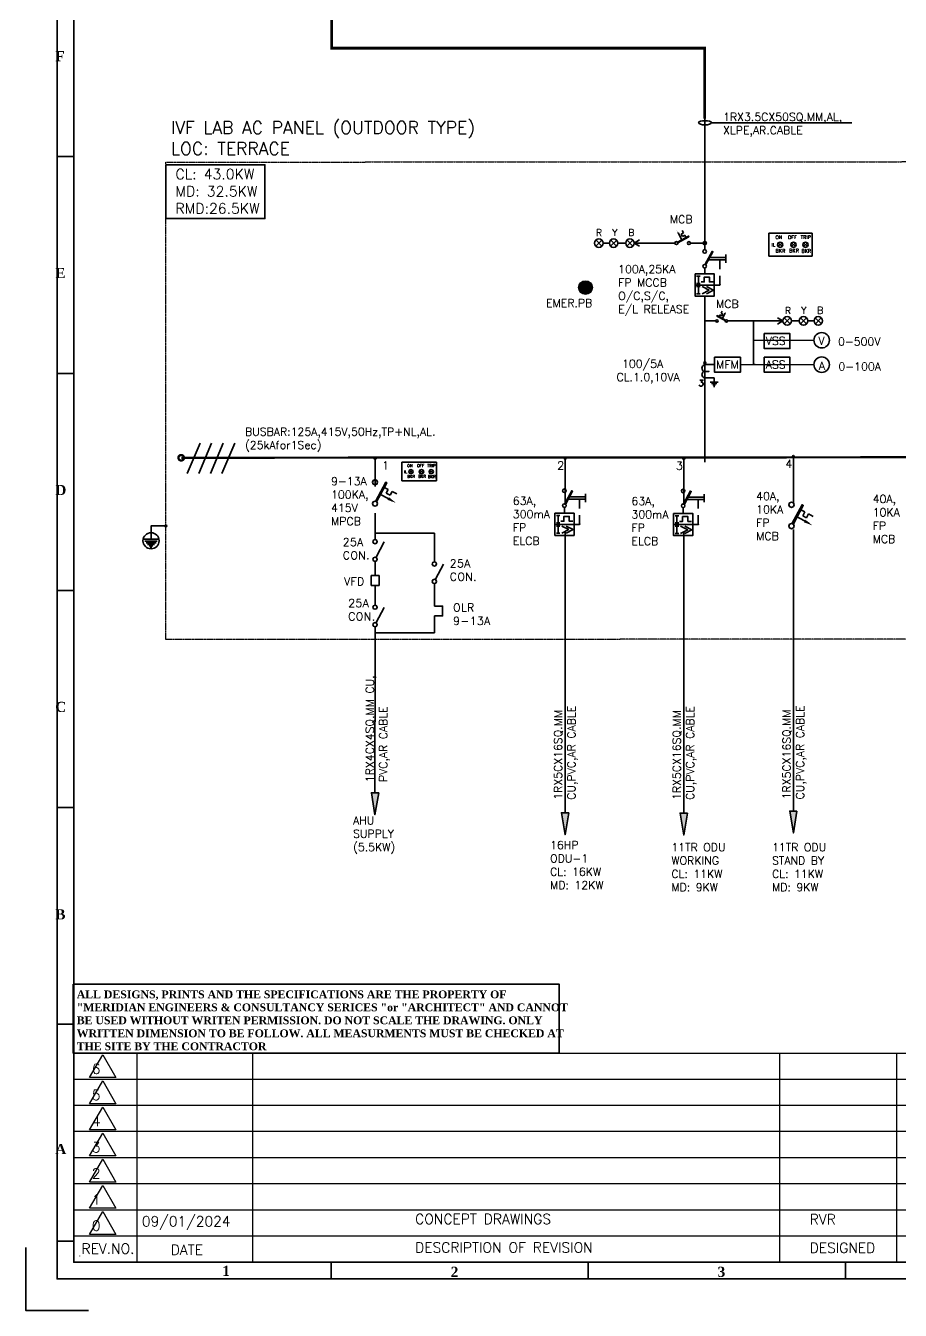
# Model space of a CAD drawing. Header units: millimetres. Extents: x -75054 to -34654, y 1338 to 43854.
# Drawn here: x -75054 to -60399, y 1338 to 22865 of the extents above; entities that cross this region are included whole.
import ezdxf

# ---------------------------------------------------------------- set-up
doc = ezdxf.new("R2010")
doc.units = ezdxf.units.MM
doc.linetypes.add('ACAD_ISO02W100', pattern=[15, 12, -3])
doc.layers.add('TEXT', color=7, linetype='Continuous')
doc.layers.add('TITLE', color=7, linetype='Continuous')
doc.styles.get("Standard").update_dxf_attribs({"font": 'arial.ttf'})
doc.styles.add('Times-Roman', font='times.ttf')

# ---------------------------------------------------------------- blocks, each defined once
blk = doc.blocks.new('LOGO2')
at = {"color": 153, "lineweight": 35}
for points in [[(-657.85, 501.65), (-657.85, -182.45), (-8.66, -182.45), (-8.66, 501.65)], [(-653.23, 497.02), (-653.23, -177.82), (-13.29, -177.82), (-13.29, 497.02)]]:
    blk.add_lwpolyline(points, close=True, dxfattribs=at)
for points in [[(-657.85, 127.85), (-653.23, 127.85)], [(-657.85, 67.88), (-653.23, 67.88)], [(-657.85, 7.91), (-653.23, 7.91)], [(-657.85, -52.06), (-653.23, -52.06)], [(-657.85, -112.02), (-653.23, -112.02)], [(-649.19, -191.12), (-666.52, -191.12), (-666.52, -173.79)], [(-657.85, -171.99), (-653.23, -171.99)], [(-582.12, -182.45), (-582.12, -177.82)], [(-511.02, -182.45), (-511.02, -177.82)], [(-439.92, -182.45), (-439.92, -177.82)]]:
    blk.add_lwpolyline(points, dxfattribs=at)
at = {"layer": 'TITLE', "color": 153}
for p, q in [((-651.52, -176.11), (-651.52, -176.03)), ((-13.29, -177.82), (-653.23, -177.82)), ((-651.52, -182.56), (-651.52, -182.47))]:
    blk.add_line(p, q, dxfattribs=at)
at = {"layer": 'TITLE', "color": 153, "char_height": 2.8008, "width": 8.5079, "attachment_point": 1}
for s, insert in [('{\\Fromans|c0; \\fTimes New Roman|b1|i0|c0|p18;F}', (-660.27, 157.03)), ('{\\Fromans|c0; \\fTimes New Roman|b1|i0|c0|p18;E}', (-660.27, 97.06)), ('{\\Fromans|c0; \\fTimes New Roman|b1|i0|c0|p18;D}', (-660.27, 37.09)), ('{\\Fromans|c0; \\fTimes New Roman|b1|i0|c0|p18;C}', (-660.27, -22.88)), ('{\\Fromans|c0; \\fTimes New Roman|b1|i0|c0|p18;B}', (-660.27, -80.24)), ('{\\Fromans|c0; \\fTimes New Roman|b1|i0|c0|p18;A}', (-660.27, -145.12)), ('{\\Fromans.shx|c228; \\fTimes New Roman|b1|i0|c0|p18;1}', (-614.11, -178.81)), ('{\\fTimes New Roman|b1|i0|c0|p18; 2}', (-550.08, -179.07)), ('{\\fTimes New Roman|b1|i0|c0|p18;3}', (-475.25, -179.07))]:
    blk.add_mtext(s, dxfattribs=dict(at, insert=insert))
blk = doc.blocks.new('CT')
at = {"color": 5, "lineweight": 35}
for points in [[(0.597429, -2.326499), (-0.079375, -2.326499), (-0.244263, -2.282966), (-0.390948, -2.195936), (-0.508176, -2.072041), (-0.586952, -1.920769), (-0.621312, -1.753729), (-0.608577, -1.583655), (-0.549769, -1.423564), (-0.449333, -1.285699), (-0.314995, -1.180642), (0.597429, -1.180642), (-0.314995, -1.180642), (-0.449368, -1.071245), (-0.549522, -0.929887), (-0.608153, -0.766869), (-0.620995, -0.594078), (-0.587093, -0.42418), (-0.508917, -0.269558), (-0.392183, -0.141535), (-0.245427, -0.049424), (-0.079375, 0), (1.573671, 0)], [(0.597429, -2.326499), (1.502763, -2.326499), (1.502763, -3.046695)], [(0.794068, -3.046695), (2.211458, -3.046695)], [(1.030323, -3.297661), (1.975203, -3.297661)], [(1.266543, -3.548592), (1.738983, -3.548592)], [(1.384653, -3.799558), (1.620873, -3.799558)]]:
    blk.add_lwpolyline(points, dxfattribs=at)
at = {"color": 0, "lineweight": 35}
blk.add_lwpolyline([(-1.006157, -2.685451), (-0.453602, -2.685451), (-0.75498, -3.0873), (-0.604308, -3.0873), (-0.503837, -3.137535), (-0.453602, -3.187771), (-0.403366, -3.338478), (-0.403366, -3.438949), (-0.453602, -3.589655), (-0.554073, -3.690126), (-0.704779, -3.740362), (-0.855451, -3.740362), (-1.006157, -3.690126), (-1.056393, -3.639891), (-1.106628, -3.53942)], dxfattribs=at)
blk = doc.blocks.new('MPCB')
h = blk.add_hatch(color=5)
h.dxf.hatch_style = 2
h.paths.add_polyline_path([(2.234107, 2.183518), (2.497702, 2.032881), (2.817778, 2.898986)])
h = blk.add_hatch(color=5)
h.dxf.hatch_style = 2
h.paths.add_polyline_path([(-2.271642, 0.947208), (-2.356238, 0.742914), (-2.07204, 0.742914)])
h = blk.add_hatch(color=5)
h.dxf.hatch_style = 2
h.paths.add_polyline_path([(-2.356238, 0.742914), (-2.271642, 0.538621), (-2.070664, 0.739598)])
h = blk.add_hatch(color=5)
h.dxf.hatch_style = 2
h.paths.add_polyline_path([(-2.067348, 1.031804), (-2.271642, 0.947208), (-2.070664, 0.74623)])
h = blk.add_hatch(color=5)
h.dxf.hatch_style = 2
h.paths.add_polyline_path([(-2.271642, 0.538621), (-2.067348, 0.453989), (-2.067348, 0.738222)])
h = blk.add_hatch(color=0)
h.dxf.hatch_style = 2
h.paths.add_polyline_path([(-2.13681, 0.812376), (-2.165561, 0.742914), (-2.068936, 0.742914)])
h = blk.add_hatch(color=0)
h.dxf.hatch_style = 2
h.paths.add_polyline_path([(-2.165561, 0.742914), (-2.13681, 0.673452), (-2.068477, 0.741785)])
h = blk.add_hatch(color=0)
h.dxf.hatch_style = 2
h.paths.add_polyline_path([(-2.067348, 0.841128), (-2.13681, 0.812376), (-2.068477, 0.744043)])
h = blk.add_hatch(color=0)
h.dxf.hatch_style = 2
h.paths.add_polyline_path([(-2.13681, 0.673452), (-2.067348, 0.644666), (-2.067348, 0.741327)])
h = blk.add_hatch(color=5)
h.dxf.hatch_style = 2
h.paths.add_polyline_path([(-1.863054, 0.947208), (-2.067348, 1.031804), (-2.067348, 0.747606)])
h = blk.add_hatch(color=0)
h.dxf.hatch_style = 2
h.paths.add_polyline_path([(-1.997886, 0.812376), (-2.067348, 0.841128), (-2.067348, 0.744502)])
h = blk.add_hatch(color=0)
h.dxf.hatch_style = 2
h.paths.add_polyline_path([(-2.067348, 0.644666), (-1.997886, 0.673452), (-2.066219, 0.741785)])
h = blk.add_hatch(color=5)
h.dxf.hatch_style = 2
h.paths.add_polyline_path([(-2.067348, 0.453989), (-1.863054, 0.538621), (-2.064032, 0.739598)])
h = blk.add_hatch(color=0)
h.dxf.hatch_style = 2
h.paths.add_polyline_path([(-1.969099, 0.742914), (-1.997886, 0.812376), (-2.066219, 0.744043)])
h = blk.add_hatch(color=0)
h.dxf.hatch_style = 2
h.paths.add_polyline_path([(-1.997886, 0.673452), (-1.969099, 0.742914), (-2.065725, 0.742914)])
h = blk.add_hatch(color=5)
h.dxf.hatch_style = 2
h.paths.add_polyline_path([(-1.778423, 0.742914), (-1.863054, 0.947208), (-2.064032, 0.74623)])
h = blk.add_hatch(color=5)
h.dxf.hatch_style = 2
h.paths.add_polyline_path([(-1.863054, 0.538621), (-1.778423, 0.742914), (-2.062656, 0.742914)])
h = blk.add_hatch(color=5)
h.dxf.hatch_style = 2
h.paths.add_polyline_path([(2.679806, 0.929675), (2.615989, 0.811318), (0.693632, 1.847461), (0.757414, 1.965854)])
at = {"color": 5, "lineweight": 35}
for points in [[(1.89096, 2.97441), (1.642675, 2.513718)], [(1.642675, 2.513718), (2.032, 2.303885)], [(2.032, 2.303885), (1.81737, 1.90567)], [(2.586849, 2.520456), (1.875755, 1.201173)], [(-2.070064, 0.742914), (-2.012103, 0.74295)], [(-2.067348, 0.742914), (0.423263, 0.742914)], [(0.423263, 0.742914), (-1.221034, 0.742914)], [(1.434218, 2.112362), (1.153619, 1.591733)], [(1.431396, 2.113703), (1.81737, 1.90567)], [(3.153551, 0.742914), (4.114518, 0.742914)]]:
    blk.add_lwpolyline(points, dxfattribs=at)
for points in [[(-2.271642, 0.947208), (-2.356238, 0.742914), (-2.07204, 0.742914)], [(-2.356238, 0.742914), (-2.271642, 0.538621), (-2.070664, 0.739598)], [(-2.067348, 1.031804), (-2.271642, 0.947208), (-2.070664, 0.74623)], [(-2.271642, 0.538621), (-2.067348, 0.453989), (-2.067348, 0.738222)], [(-1.863054, 0.947208), (-2.067348, 1.031804), (-2.067348, 0.747606)], [(-2.067348, 0.453989), (-1.863054, 0.538621), (-2.064032, 0.739598)], [(-1.778423, 0.742914), (-1.863054, 0.947208), (-2.064032, 0.74623)], [(-1.863054, 0.538621), (-1.778423, 0.742914), (-2.062656, 0.742914)], [(0.961108, 0.742914), (0.882368, 0.933061), (0.692186, 1.011837), (0.502038, 0.933061), (0.423263, 0.742914), (0.502038, 0.552732), (0.692186, 0.473992), (0.882368, 0.552732)], [(2.679806, 0.929675), (2.615989, 0.811318), (0.693632, 1.847461), (0.757414, 1.965854)], [(3.153551, 0.742914), (3.074776, 0.933061), (2.884629, 1.011837), (2.694482, 0.933061), (2.615706, 0.742914), (2.694482, 0.552732), (2.884629, 0.473992), (3.074776, 0.552732)]]:
    blk.add_lwpolyline(points, close=True, dxfattribs=at)
at = {"color": 0, "lineweight": 35}
for points in [[(-2.13681, 0.812376), (-2.165561, 0.742914), (-2.068936, 0.742914)], [(-2.165561, 0.742914), (-2.13681, 0.673452), (-2.068477, 0.741785)], [(-2.067348, 0.841128), (-2.13681, 0.812376), (-2.068477, 0.744043)], [(-2.13681, 0.673452), (-2.067348, 0.644666), (-2.067348, 0.741327)], [(-1.997886, 0.812376), (-2.067348, 0.841128), (-2.067348, 0.744502)], [(-2.067348, 0.644666), (-1.997886, 0.673452), (-2.066219, 0.741785)], [(-1.969099, 0.742914), (-1.997886, 0.812376), (-2.066219, 0.744043)], [(-1.997886, 0.673452), (-1.969099, 0.742914), (-2.065725, 0.742914)]]:
    blk.add_lwpolyline(points, close=True, dxfattribs=at)
blk = doc.blocks.new('EARTH')
h = blk.add_hatch(color=3)
h.dxf.hatch_style = 2
h.paths.add_polyline_path([(-0.11, 0.11), (-0.16, 0), (0, 0)])
h = blk.add_hatch(color=3)
h.dxf.hatch_style = 2
h.paths.add_polyline_path([(-0.16, 0), (-0.11, -0.11), (0, 0)])
h = blk.add_hatch(color=3)
h.dxf.hatch_style = 2
h.paths.add_polyline_path([(0, 0.16), (-0.11, 0.11), (0, 0)])
h = blk.add_hatch(color=3)
h.dxf.hatch_style = 2
h.paths.add_polyline_path([(-0.11, -0.11), (0, -0.16), (0, 0)])
h = blk.add_hatch(color=3)
h.dxf.hatch_style = 2
h.paths.add_polyline_path([(0.11, 0.11), (0, 0.16), (0, 0)])
h = blk.add_hatch(color=3)
h.dxf.hatch_style = 2
h.paths.add_polyline_path([(0.16, 0), (0.11, 0.11), (0, 0)])
h = blk.add_hatch(color=3)
h.dxf.hatch_style = 2
h.paths.add_polyline_path([(0, -0.16), (0.11, -0.11), (0, 0)])
h = blk.add_hatch(color=3)
h.dxf.hatch_style = 2
h.paths.add_polyline_path([(0.11, -0.11), (0.16, 0), (0, 0)])
at = {"color": 3, "lineweight": 35}
for points in [[(0, 0), (-2.58, 0), (-2.58, -2.31)], [(-3.81, -2.31), (-1.35, -2.31)], [(-3.66, -2.65), (-1.49, -2.65)], [(-3.45, -2.94), (-1.7, -2.94)], [(-3.2, -3.22), (-1.96, -3.22)], [(-2.89, -3.49), (-2.27, -3.49)], [(-2.73, -3.77), (-2.42, -3.77)]]:
    blk.add_lwpolyline(points, dxfattribs=at)
for points in [[(-0.11, 0.11), (-0.16, 0), (0, 0)], [(-0.16, 0), (-0.11, -0.11), (0, 0)], [(0, 0.16), (-0.11, 0.11), (0, 0)], [(-0.11, -0.11), (0, -0.16), (0, 0)], [(0.11, 0.11), (0, 0.16), (0, 0)], [(0.16, 0), (0.11, 0.11), (0, 0)], [(0, -0.16), (0.11, -0.11), (0, 0)], [(0.11, -0.11), (0.16, 0), (0, 0)]]:
    blk.add_lwpolyline(points, close=True, dxfattribs=at)
blk.add_circle((-2.58, -2.59), 1.41, dxfattribs=at)
blk = doc.blocks.new('MCCB')
h = blk.add_hatch(color=5)
h.dxf.hatch_style = 2
h.paths.add_polyline_path([(0.222815, -2.621421), (0.083256, -2.546174), (1.287039, -0.312773), (1.426633, -0.388021)])
at = {"color": 5, "lineweight": 35}
for points in [[(0.313267, -0.317112), (0.22038, -0.092851), (-0.00388, 0.000035), (-0.228141, -0.092851), (-0.321028, -0.317112), (-0.228141, -0.541373), (-0.00388, -0.634259), (0.22038, -0.541373)], [(0.222815, -2.621421), (0.083256, -2.546174), (1.287039, -0.312773), (1.426633, -0.388021)], [(-1.676894, -4.248186), (1.669168, -4.248186), (1.669168, -8.136714), (-1.676894, -8.136714)], [(0.313267, -2.902691), (0.22038, -2.67843), (-0.00388, -2.585544), (-0.228141, -2.67843), (-0.321028, -2.902691), (-0.228141, -3.126952), (-0.00388, -3.219838), (0.22038, -3.126952)], [(2.647809, -6.181443), (2.698609, -6.181443), (2.698609, -6.130643), (2.647809, -6.130643)]]:
    blk.add_lwpolyline(points, close=True, dxfattribs=at)
for points in [[(0.574322, -1.802201), (3.687304, -1.802201)], [(0.803205, -1.377562), (3.682118, -1.377562)], [(2.636203, -3.415171), (2.636203, -1.802201)], [(3.687304, -0.880604), (3.687304, -2.302263)], [(-0.00388, -3.219838), (-0.00388, -4.248186)], [(-1.680774, -6.19245), (1.665288, -6.19245)], [(1.447059, -6.19245), (2.636203, -6.19245)], [(2.636203, -6.19245), (2.636203, -4.579444)]]:
    blk.add_lwpolyline(points, dxfattribs=at)
at = {"color": 0, "lineweight": 35}
for points in [[(-1.408359, -4.647389), (-0.782144, -4.647389)], [(-1.408359, -5.899821), (-0.782144, -5.899821)], [(-1.408359, -6.479505), (-0.782144, -6.479505)], [(-1.095269, -5.899821), (-1.095269, -4.647389)], [(-1.095269, -7.731937), (-1.095269, -6.479505)], [(-0.636058, -5.646808), (-0.091087, -5.646808), (-0.091087, -4.811783), (0.831991, -4.811783), (0.831991, -5.646808), (1.473694, -5.646808)], [(0.786765, -7.105721), (-0.465667, -6.479505)], [(1.541463, -7.105721), (0.289031, -6.479505)], [(-1.408359, -7.731937), (-0.782144, -7.731937)], [(0.786765, -7.105721), (-0.465667, -7.731937)], [(1.541463, -7.105721), (0.289031, -7.731937)]]:
    blk.add_lwpolyline(points, dxfattribs=at)
blk = doc.blocks.new('MCB')
h = blk.add_hatch(color=5)
h.dxf.hatch_style = 2
h.paths.add_polyline_path([(0.327519, -3.787175), (0.125871, -3.678484), (1.864995, -0.451908), (2.066642, -0.560599)])
h = blk.add_hatch(color=5)
h.dxf.hatch_style = 2
h.paths.add_polyline_path([(2.437518, -3.07654), (2.180872, -3.525626), (3.656506, -4.070985)])
at = {"color": 5, "lineweight": 35}
for points in [[(0.458187, -0.458188), (0.323991, -0.134196), (0, 0), (-0.323956, -0.134196), (-0.458188, -0.458188), (-0.323956, -0.782143), (0, -0.91634), (0.323991, -0.782143)], [(0.327519, -3.787175), (0.125871, -3.678484), (1.864995, -0.451908), (2.066642, -0.560599)], [(0.458187, -4.19354), (0.323991, -3.869584), (0, -3.735387), (-0.323956, -3.869584), (-0.458188, -4.19354), (-0.323956, -4.517531), (0, -4.651728), (0.323991, -4.517531)]]:
    blk.add_lwpolyline(points, close=True, dxfattribs=at)
for points in [[(2.316268, -1.713724), (1.429279, -1.235604)], [(2.318561, -1.708891), (1.964125, -2.366504)], [(3.000092, -2.06883), (2.642552, -2.732193)], [(3.784988, -2.491916), (3.000092, -2.06883)], [(3.011593, -3.677496), (0.763834, -2.465952)], [(2.642552, -2.732193), (1.964125, -2.366504)]]:
    blk.add_lwpolyline(points, dxfattribs=at)

msp = doc.modelspace()

# ---------------------------------------------------------------- hatches: boundary and pattern name
h = msp.add_hatch(color=1)
h.dxf.hatch_style = 1
edge = h.paths.add_edge_path()
edge.add_arc((-65674, 18476), 116, 0, 360)
h = msp.add_hatch(color=5)
h.dxf.hatch_style = 2
h.paths.add_polyline_path([(-63327, 17931), (-63331, 17923), (-63472, 17999), (-63467, 18007)])
h = msp.add_hatch(color=5)
h.dxf.hatch_style = 2
h.paths.add_polyline_path([(-63359, 18023), (-63340, 18012), (-63317, 18075)])
h = msp.add_hatch(color=0)
h.dxf.hatch_style = 2
h.paths.add_polyline_path([(-63684, 17227), (-63689, 17216), (-63673, 17216)])
h = msp.add_hatch(color=0)
h.dxf.hatch_style = 2
h.paths.add_polyline_path([(-63673, 17232), (-63684, 17227), (-63673, 17216)])
h = msp.add_hatch(color=0)
h.dxf.hatch_style = 2
h.paths.add_polyline_path([(-63662, 17227), (-63673, 17232), (-63673, 17216)])
h = msp.add_hatch(color=0)
h.dxf.hatch_style = 2
h.paths.add_polyline_path([(-63657, 17216), (-63662, 17227), (-63673, 17216)])
h = msp.add_hatch(color=0)
h.dxf.hatch_style = 2
h.paths.add_polyline_path([(-63689, 17216), (-63684, 17204), (-63673, 17216)])
h = msp.add_hatch(color=0)
h.dxf.hatch_style = 2
h.paths.add_polyline_path([(-63684, 17204), (-63673, 17200), (-63673, 17215)])
h = msp.add_hatch(color=0)
h.dxf.hatch_style = 2
h.paths.add_polyline_path([(-63673, 17200), (-63662, 17204), (-63673, 17216)])
h = msp.add_hatch(color=0)
h.dxf.hatch_style = 2
h.paths.add_polyline_path([(-63662, 17204), (-63657, 17216), (-63673, 17216)])
h = msp.add_hatch(color=0)
h.dxf.hatch_style = 2
h.paths.add_polyline_path([(-69210, 15627), (-69214, 15615), (-69199, 15615)])
h = msp.add_hatch(color=0)
h.dxf.hatch_style = 2
h.paths.add_polyline_path([(-69214, 15615), (-69210, 15604), (-69199, 15615)])
h = msp.add_hatch(color=0)
h.dxf.hatch_style = 2
h.paths.add_polyline_path([(-69198, 15631), (-69210, 15627), (-69199, 15616)])
h = msp.add_hatch(color=0)
h.dxf.hatch_style = 2
h.paths.add_polyline_path([(-69210, 15604), (-69198, 15599), (-69198, 15615)])
h = msp.add_hatch(color=0)
h.dxf.hatch_style = 2
h.paths.add_polyline_path([(-69187, 15627), (-69198, 15631), (-69198, 15616)])
h = msp.add_hatch(color=0)
h.dxf.hatch_style = 2
h.paths.add_polyline_path([(-69182, 15615), (-69187, 15627), (-69198, 15616)])
h = msp.add_hatch(color=0)
h.dxf.hatch_style = 2
h.paths.add_polyline_path([(-69198, 15599), (-69187, 15604), (-69198, 15615)])
h = msp.add_hatch(color=0)
h.dxf.hatch_style = 2
h.paths.add_polyline_path([(-69187, 15604), (-69182, 15615), (-69198, 15615)])
h = msp.add_hatch(color=0)
h.dxf.hatch_style = 2
h.paths.add_polyline_path([(-66027, 15629), (-66031, 15617), (-66015, 15617)])
h = msp.add_hatch(color=0)
h.dxf.hatch_style = 2
h.paths.add_polyline_path([(-66031, 15617), (-66027, 15606), (-66015, 15617)])
h = msp.add_hatch(color=0)
h.dxf.hatch_style = 2
h.paths.add_polyline_path([(-66015, 15633), (-66027, 15629), (-66015, 15618)])
h = msp.add_hatch(color=0)
h.dxf.hatch_style = 2
h.paths.add_polyline_path([(-66027, 15606), (-66015, 15601), (-66015, 15617)])
h = msp.add_hatch(color=0)
h.dxf.hatch_style = 2
h.paths.add_polyline_path([(-66004, 15629), (-66015, 15633), (-66015, 15618)])
h = msp.add_hatch(color=0)
h.dxf.hatch_style = 2
h.paths.add_polyline_path([(-65999, 15617), (-66004, 15629), (-66015, 15618)])
h = msp.add_hatch(color=0)
h.dxf.hatch_style = 2
h.paths.add_polyline_path([(-66015, 15601), (-66004, 15606), (-66015, 15617)])
h = msp.add_hatch(color=0)
h.dxf.hatch_style = 2
h.paths.add_polyline_path([(-66004, 15606), (-65999, 15617), (-66015, 15617)])
h = msp.add_hatch(color=0)
h.dxf.hatch_style = 2
h.paths.add_polyline_path([(-64038, 15625), (-64043, 15614), (-64027, 15614)])
h = msp.add_hatch(color=0)
h.dxf.hatch_style = 2
h.paths.add_polyline_path([(-64043, 15614), (-64038, 15603), (-64027, 15614)])
h = msp.add_hatch(color=0)
h.dxf.hatch_style = 2
h.paths.add_polyline_path([(-64027, 15630), (-64038, 15625), (-64027, 15614)])
h = msp.add_hatch(color=0)
h.dxf.hatch_style = 2
h.paths.add_polyline_path([(-64038, 15603), (-64027, 15598), (-64027, 15614)])
h = msp.add_hatch(color=0)
h.dxf.hatch_style = 2
h.paths.add_polyline_path([(-64015, 15625), (-64027, 15630), (-64027, 15614)])
h = msp.add_hatch(color=0)
h.dxf.hatch_style = 2
h.paths.add_polyline_path([(-64011, 15614), (-64015, 15625), (-64027, 15614)])
h = msp.add_hatch(color=0)
h.dxf.hatch_style = 2
h.paths.add_polyline_path([(-64027, 15598), (-64015, 15603), (-64027, 15614)])
h = msp.add_hatch(color=0)
h.dxf.hatch_style = 2
h.paths.add_polyline_path([(-64015, 15603), (-64011, 15614), (-64027, 15614)])
h = msp.add_hatch(color=0)
h.dxf.hatch_style = 2
h.paths.add_polyline_path([(-62202, 15659), (-62207, 15647), (-62191, 15647)])
h = msp.add_hatch(color=0)
h.dxf.hatch_style = 2
h.paths.add_polyline_path([(-62202, 15659), (-62207, 15647), (-62191, 15647)])
h = msp.add_hatch(color=0)
h.dxf.hatch_style = 2
h.paths.add_polyline_path([(-62207, 15647), (-62202, 15636), (-62191, 15647)])
h = msp.add_hatch(color=0)
h.dxf.hatch_style = 2
h.paths.add_polyline_path([(-62207, 15647), (-62202, 15636), (-62191, 15647)])
h = msp.add_hatch(color=0)
h.dxf.hatch_style = 2
h.paths.add_polyline_path([(-62191, 15664), (-62202, 15659), (-62191, 15648)])
h = msp.add_hatch(color=0)
h.dxf.hatch_style = 2
h.paths.add_polyline_path([(-62191, 15664), (-62202, 15659), (-62191, 15648)])
h = msp.add_hatch(color=0)
h.dxf.hatch_style = 2
h.paths.add_polyline_path([(-62202, 15636), (-62191, 15631), (-62191, 15647)])
h = msp.add_hatch(color=0)
h.dxf.hatch_style = 2
h.paths.add_polyline_path([(-62202, 15636), (-62191, 15631), (-62191, 15647)])
h = msp.add_hatch(color=0)
h.dxf.hatch_style = 2
h.paths.add_polyline_path([(-62180, 15659), (-62191, 15664), (-62191, 15648)])
h = msp.add_hatch(color=0)
h.dxf.hatch_style = 2
h.paths.add_polyline_path([(-62180, 15659), (-62191, 15664), (-62191, 15648)])
h = msp.add_hatch(color=0)
h.dxf.hatch_style = 2
h.paths.add_polyline_path([(-62175, 15647), (-62180, 15659), (-62191, 15648)])
h = msp.add_hatch(color=0)
h.dxf.hatch_style = 2
h.paths.add_polyline_path([(-62175, 15647), (-62180, 15659), (-62191, 15648)])
h = msp.add_hatch(color=0)
h.dxf.hatch_style = 2
h.paths.add_polyline_path([(-62191, 15631), (-62180, 15636), (-62191, 15647)])
h = msp.add_hatch(color=0)
h.dxf.hatch_style = 2
h.paths.add_polyline_path([(-62180, 15636), (-62175, 15647), (-62191, 15647)])
h = msp.add_hatch(color=0)
h.dxf.hatch_style = 2
h.paths.add_polyline_path([(-62191, 15631), (-62180, 15636), (-62191, 15647)])
h = msp.add_hatch(color=0)
h.dxf.hatch_style = 2
h.paths.add_polyline_path([(-62180, 15636), (-62175, 15647), (-62191, 15647)])
h = msp.add_hatch(color=5)
h.dxf.hatch_style = 2
h.paths.add_polyline_path([(-69139, 10011), (-69201, 9643), (-69262, 10011)])
h = msp.add_hatch(color=5)
h.dxf.hatch_style = 2
h.paths.add_polyline_path([(-62130, 9705), (-62191, 9337), (-62252, 9705)])
h = msp.add_hatch(color=5)
h.dxf.hatch_style = 2
h.paths.add_polyline_path([(-65954, 9675), (-66015, 9307), (-66077, 9675)])
h = msp.add_hatch(color=5)
h.dxf.hatch_style = 2
h.paths.add_polyline_path([(-63965, 9671), (-64027, 9303), (-64088, 9671)])

# ---------------------------------------------------------------- linework, layer by layer
at = {"color": 5, "lineweight": 35}
for p, q in [((-69200, 14255), (-69200, 14697)), ((-68206, 14361), (-69200, 14361)), ((-68206, 13882), (-68206, 14361)), ((-69200, 13889), (-69200, 13756)), ((-69200, 13756), (-69200, 13651)), ((-69200, 13157), (-69200, 13487)), ((-68206, 13516), (-68206, 13243)), ((-68206, 13243), (-68206, 13138)), ((-68202, 12974), (-68202, 12689)), ((-69200, 12790), (-69200, 12384)), ((-68202, 12689), (-69200, 12689))]:
    msp.add_line(p, q, dxfattribs=at)
at = {"color": 3, "const_width": 47.9}
msp.add_lwpolyline([(-63676, 21310), (-63676, 22490), (-69926, 22490), (-69926, 24533)], dxfattribs=at)
at = {"color": 5, "lineweight": 35}
for points in [[(-63676, 19113), (-63676, 22018), (-63676, 22018)], [(-62040, 21238), (-63563, 21238)], [(-61209, 21238), (-63563, 21238)], [(-64768, 19274), (-64858, 19222), (-64768, 19171)], [(-64268, 19222), (-64858, 19222)], [(-64557, 19222), (-64715, 19222)], [(-63914, 19222), (-63757, 19222)], [(-63676, 19222), (-63914, 19222)], [(-63676, 15553), (-63676, 18334)], [(-63674, 17918), (-63492, 17918)], [(-63492, 17918), (-63612, 17918)], [(-63418, 18018), (-63438, 17980)], [(-63418, 18018), (-63390, 18003)], [(-63384, 18081), (-63402, 18047)], [(-63402, 18047), (-63374, 18032)], [(-63374, 18032), (-63390, 18003)], [(-63333, 18048), (-63385, 17951)], [(-63292, 17918), (-63222, 17918)], [(-63222, 17918), (-62365, 17918)], [(-62832, 17185), (-62856, 17185), (-62856, 17918)], [(-62454, 17970), (-62365, 17918), (-62454, 17866)], [(-62856, 17589), (-61845, 17594)], [(-63079, 17183), (-61845, 17185)], [(-71745, 15871), (-71959, 15362)], [(-69200, 15615), (-69200, 15143)], [(-66015, 15617), (-66015, 14838)], [(-64027, 15614), (-64027, 14834)], [(-62191, 15647), (-62191, 14868)], [(-62191, 9705), (-62191, 14424)], [(-69182, 13961), (-69046, 14215)], [(-66015, 9675), (-66015, 14394)], [(-64027, 9671), (-64027, 14391)], [(-68188, 13588), (-68051, 13842)], [(-68206, 13138), (-68067, 13138), (-68067, 12974), (-68202, 12974)], [(-69182, 12863), (-69046, 13117)], [(-69201, 10011), (-69200, 12384)]]:
    msp.add_lwpolyline(points, dxfattribs=at)
at = {"color": 5, "linetype": 'ACAD_ISO02W100', "ltscale": 0.2}
msp.add_lwpolyline([(-72706, 20579), (-53391, 20591), (-53391, 12590), (-72706, 12577)], close=True, dxfattribs=at)
at = {"color": 0, "lineweight": 35}
for points in [[(-72706, 20534), (-71046, 20534), (-71046, 19633), (-72706, 19633)], [(-62366, 19195), (-62379, 19227), (-62411, 19240), (-62443, 19227), (-62456, 19195), (-62443, 19163), (-62411, 19149), (-62379, 19163)], [(-62144, 19195), (-62157, 19227), (-62189, 19240), (-62221, 19227), (-62235, 19195), (-62221, 19163), (-62189, 19149), (-62157, 19163)], [(-61941, 19195), (-61955, 19227), (-61987, 19240), (-62019, 19227), (-62032, 19195), (-62019, 19163), (-61987, 19149), (-61955, 19163)], [(-63674, 17914), (-63671, 17915), (-63670, 17918), (-63671, 17920), (-63674, 17921), (-63676, 17920), (-63677, 17918), (-63676, 17915)], [(-63684, 17227), (-63689, 17216), (-63673, 17216)], [(-63673, 17232), (-63684, 17227), (-63673, 17216)], [(-63662, 17227), (-63673, 17232), (-63673, 17216)], [(-63657, 17216), (-63662, 17227), (-63673, 17216)], [(-63689, 17216), (-63684, 17204), (-63673, 17216)], [(-63684, 17204), (-63673, 17200), (-63673, 17215)], [(-63673, 17200), (-63662, 17204), (-63673, 17216)], [(-63662, 17204), (-63657, 17216), (-63673, 17216)], [(-69210, 15627), (-69214, 15615), (-69199, 15615)], [(-69214, 15615), (-69210, 15604), (-69199, 15615)], [(-69198, 15631), (-69210, 15627), (-69199, 15616)], [(-69210, 15604), (-69198, 15599), (-69198, 15615)], [(-69187, 15627), (-69198, 15631), (-69198, 15616)], [(-69182, 15615), (-69187, 15627), (-69198, 15616)], [(-69198, 15599), (-69187, 15604), (-69198, 15615)], [(-69187, 15604), (-69182, 15615), (-69198, 15615)], [(-66027, 15629), (-66031, 15617), (-66015, 15617)], [(-66031, 15617), (-66027, 15606), (-66015, 15617)], [(-66015, 15633), (-66027, 15629), (-66015, 15618)], [(-66027, 15606), (-66015, 15601), (-66015, 15617)], [(-66004, 15629), (-66015, 15633), (-66015, 15618)], [(-65999, 15617), (-66004, 15629), (-66015, 15618)], [(-66015, 15601), (-66004, 15606), (-66015, 15617)], [(-66004, 15606), (-65999, 15617), (-66015, 15617)], [(-64038, 15625), (-64043, 15614), (-64027, 15614)], [(-64043, 15614), (-64038, 15603), (-64027, 15614)], [(-64027, 15630), (-64038, 15625), (-64027, 15614)], [(-64038, 15603), (-64027, 15598), (-64027, 15614)], [(-64015, 15625), (-64027, 15630), (-64027, 15614)], [(-64011, 15614), (-64015, 15625), (-64027, 15614)], [(-64027, 15598), (-64015, 15603), (-64027, 15614)], [(-64015, 15603), (-64011, 15614), (-64027, 15614)], [(-62202, 15659), (-62207, 15647), (-62191, 15647)], [(-62202, 15659), (-62207, 15647), (-62191, 15647)], [(-62207, 15647), (-62202, 15636), (-62191, 15647)], [(-62207, 15647), (-62202, 15636), (-62191, 15647)], [(-62191, 15664), (-62202, 15659), (-62191, 15648)], [(-62191, 15664), (-62202, 15659), (-62191, 15648)], [(-62202, 15636), (-62191, 15631), (-62191, 15647)], [(-62202, 15636), (-62191, 15631), (-62191, 15647)], [(-62180, 15659), (-62191, 15664), (-62191, 15648)], [(-62180, 15659), (-62191, 15664), (-62191, 15648)], [(-62175, 15647), (-62180, 15659), (-62191, 15648)], [(-62175, 15647), (-62180, 15659), (-62191, 15648)], [(-62191, 15631), (-62180, 15636), (-62191, 15647)], [(-62180, 15636), (-62175, 15647), (-62191, 15647)], [(-62191, 15631), (-62180, 15636), (-62191, 15647)], [(-62180, 15636), (-62175, 15647), (-62191, 15647)], [(-68562, 15392), (-68573, 15417), (-68599, 15428), (-68624, 15417), (-68635, 15392), (-68624, 15366), (-68599, 15356), (-68573, 15366)], [(-68385, 15392), (-68396, 15417), (-68421, 15428), (-68447, 15417), (-68458, 15392), (-68447, 15366), (-68421, 15356), (-68396, 15366)], [(-68223, 15392), (-68234, 15417), (-68259, 15428), (-68285, 15417), (-68295, 15392), (-68285, 15366), (-68259, 15356), (-68234, 15366)]]:
    msp.add_lwpolyline(points, close=True, dxfattribs=at)
for points in [[(-61877, 19391), (-62599, 19391)], [(-62599, 19391), (-62599, 19003)], [(-61877, 19003), (-61877, 19391)], [(-65399, 19272), (-65501, 19172)], [(-65400, 19171), (-65500, 19274)], [(-65273, 19222), (-65378, 19222)], [(-65151, 19272), (-65253, 19172)], [(-65152, 19171), (-65252, 19274)], [(-65001, 19222), (-65130, 19222)], [(-64878, 19272), (-64981, 19172)], [(-64880, 19171), (-64979, 19274)], [(-62599, 19003), (-61877, 19003)], [(-62345, 17968), (-62242, 17868)], [(-62343, 17867), (-62244, 17969)], [(-62222, 17918), (-62092, 17918)], [(-62072, 17968), (-61969, 17868)], [(-62070, 17867), (-61971, 17969)], [(-61949, 17918), (-61844, 17918)], [(-61824, 17968), (-61721, 17868)], [(-61822, 17867), (-61723, 17969)], [(-71551, 15871), (-71765, 15362)], [(-68171, 15549), (-68749, 15549)], [(-68749, 15549), (-68749, 15238)], [(-68171, 15238), (-68171, 15549)], [(-68749, 15238), (-68171, 15238)]]:
    msp.add_lwpolyline(points, dxfattribs=at)
at = {"color": 254, "lineweight": 35}
for points in [[(-62443, 19227), (-62379, 19163)], [(-62379, 19227), (-62443, 19163)], [(-62221, 19227), (-62157, 19163)], [(-62157, 19227), (-62221, 19163)], [(-61955, 19227), (-62019, 19163)], [(-62019, 19227), (-61955, 19163)], [(-68624, 15417), (-68573, 15366)], [(-68573, 15417), (-68624, 15366)], [(-68447, 15417), (-68396, 15366)], [(-68396, 15417), (-68447, 15366)], [(-68234, 15417), (-68285, 15366)], [(-68285, 15417), (-68234, 15366)]]:
    msp.add_lwpolyline(points, dxfattribs=at)
at = {"color": 5, "lineweight": 35}
for points in [[(-63452, 17918), (-63458, 17932), (-63472, 17937), (-63486, 17932), (-63492, 17918), (-63486, 17904), (-63472, 17898), (-63458, 17904)], [(-63327, 17931), (-63331, 17923), (-63472, 17999), (-63467, 18007)], [(-63292, 17918), (-63298, 17932), (-63312, 17937), (-63326, 17932), (-63331, 17918), (-63326, 17904), (-63312, 17898), (-63298, 17904)], [(-62679, 17705), (-62248, 17705), (-62248, 17453), (-62679, 17453)], [(-63510, 17309), (-63079, 17309), (-63079, 17057), (-63510, 17057)], [(-62679, 17309), (-62248, 17309), (-62248, 17057), (-62679, 17057)], [(-69236, 14219), (-69226, 14193), (-69200, 14183), (-69175, 14193), (-69164, 14219), (-69175, 14244), (-69200, 14255), (-69226, 14244)], [(-69236, 13925), (-69226, 13899), (-69200, 13889), (-69175, 13899), (-69164, 13925), (-69175, 13950), (-69200, 13961), (-69226, 13950)], [(-68242, 13846), (-68231, 13820), (-68206, 13810), (-68180, 13820), (-68170, 13846), (-68180, 13871), (-68206, 13882), (-68231, 13871)], [(-69263, 13651), (-69131, 13651), (-69131, 13487), (-69263, 13487)], [(-68242, 13552), (-68231, 13526), (-68206, 13516), (-68180, 13526), (-68170, 13552), (-68180, 13577), (-68206, 13588), (-68231, 13577)], [(-69236, 13121), (-69226, 13095), (-69200, 13085), (-69175, 13095), (-69164, 13121), (-69175, 13146), (-69200, 13157), (-69226, 13146)], [(-69236, 12827), (-69226, 12801), (-69200, 12790), (-69175, 12801), (-69164, 12827), (-69175, 12852), (-69200, 12863), (-69226, 12852)], [(-69139, 10011), (-69201, 9643), (-69262, 10011)], [(-62130, 9705), (-62191, 9337), (-62252, 9705)], [(-65954, 9675), (-66015, 9307), (-66077, 9675)], [(-63965, 9671), (-64027, 9303), (-64088, 9671)]]:
    msp.add_lwpolyline(points, close=True, dxfattribs=at)
at = {"color": 1, "lineweight": 35}
msp.add_lwpolyline([(-72132, 15871), (-72346, 15362)], dxfattribs=at)
at = {"color": 107, "lineweight": 35}
msp.add_lwpolyline([(-71939, 15871), (-72153, 15362)], dxfattribs=at)
at = {"color": 5, "const_width": 38.3}
msp.add_lwpolyline([(-72448, 15578, 1), (-72448, 15671, 1), (-72448, 15578)], format="xyb", dxfattribs=at)
msp.add_lwpolyline([(-72448, 15625), (-54010, 15637)], dxfattribs=at)
at = {"color": 153, "lineweight": 35}
msp.add_lwpolyline([(-74256, 6804), (-66117, 6804), (-66117, 5646), (-74256, 5646)], close=True, dxfattribs=at)
at = {"color": 0, "lineweight": 35}
for centre in [(-65450, 19222), (-65202, 19222), (-64929, 19222), (-62293, 17918), (-62021, 17918), (-61773, 17918)]:
    msp.add_circle(centre, 71.5, dxfattribs=at)
msp.add_circle((-65674, 18476), 116)
at = {"color": 5, "lineweight": 35}
for centre in [(-61716, 17594), (-61716, 17185)]:
    msp.add_circle(centre, 129, dxfattribs=at)
msp.add_ellipse((-63671, 21238), major_axis=(108, 0), ratio=0.328899, start_param=0, end_param=6.283185, dxfattribs=at)
msp.add_ellipse((-63671, 21238), major_axis=(108, 0), ratio=0.328899, start_param=0, end_param=6.283185, dxfattribs=at)
at = {"layer": 'TITLE', "color": 153}
for p, q in [((-74256, 5646), (-35467, 5646)), ((-74256, 5646), (-35467, 5646)), ((-73194, 5648), (-73194, 2144)), ((-71248, 2141), (-71248, 5646)), ((-62420, 2141), (-62420, 5646)), ((-60455, 2141), (-60455, 5646)), ((-58963, 5208), (-74256, 5208)), ((-58963, 4770), (-74256, 4770)), ((-58963, 4332), (-74256, 4332)), ((-58963, 3894), (-74256, 3894)), ((-58963, 3456), (-74256, 3456)), ((-58963, 3017), (-74256, 3017)), ((-58963, 2579), (-74256, 2579)), ((-58963, 2579), (-74256, 2579))]:
    msp.add_line(p, q, dxfattribs=at)
for points in [[(-73763, 5622), (-73542, 5239), (-73984, 5239), (-73763, 5622)], [(-73763, 5183), (-73542, 4801), (-73984, 4801), (-73763, 5183)], [(-73763, 4745), (-73542, 4363), (-73984, 4363), (-73763, 4745)], [(-73763, 4307), (-73542, 3925), (-73984, 3925), (-73763, 4307)], [(-73763, 3869), (-73542, 3487), (-73984, 3487), (-73763, 3869)], [(-73763, 3431), (-73542, 3049), (-73984, 3049), (-73763, 3431)], [(-73763, 2993), (-73542, 2611), (-73984, 2611), (-73763, 2993)]]:
    msp.add_lwpolyline(points, dxfattribs=at)

# ---------------------------------------------------------------- block references
for name, p, xscale, yscale, zscale in [('LOGO2', (-34654, 12922), 60.61278119612726, 60.61278119612726, 60.61278119612726), ('MPCB', (-63874, 19151), -95.8045316476506, 95.8045316476506, 95.8045316476506), ('MCCB', (-63676, 19113), 95.8045316476506, 95.8045316476506, 95.8045316476506), ('CT', (-63663, 17185), 95.8045316476506, 95.8045316476506, 95.8045316476506), ('MCB', (-69200, 15258), 95.8045316476506, 95.8045316476506, 95.8045316476506), ('MCCB', (-66026, 15102), 95.8045316476506, 95.8045316476506, 95.8045316476506), ('MCCB', (-64037, 15099), 95.8045316476506, 95.8045316476506, 95.8045316476506), ('MCB', (-62222, 14881), 95.8045316476506, 95.8045316476506, 95.8045316476506), ('EARTH', (-72706, 14482), 95.8045316476506, 95.8045316476506, 95.8045316476506)]:
    msp.add_blockref(name, p, dxfattribs=dict(xscale=xscale, yscale=yscale, zscale=zscale))

# ---------------------------------------------------------------- texts
at = {"layer": 'TEXT', "attachment_point": 1, "style": 'Times-Roman'}
for s, insert, char_height, width in [('{\\Fromans.shx|c0;1RX3.5CX50SQ.MM,AL,\\PXLPE,AR.CABLE}', (-63368, 21403), 134.13, 3613.22), ('{\\Fromans.shx|c0;\\C1;IVF LAB AC PANEL (OUTDOOR TYPE)\\PLOC: TERRACE}', (-72621, 21263), 210.77, 6024.1), ('\\A1;{\\Fromans.shx|c0;\\C1;CL: 43.0KW\\PMD: 32.5KW\\PRMD:26.5KW}', (-72544, 20464), 172.45, 1723.22), ('{\\Fromans.shx|c228;MCB}', (-64259, 19688), 134.13, 650.18), ('{\\T1.05;\\Fromans.shx|c228;\\C1;R}', (-65498, 19453), 114.97, 143.26), ('{\\T1.05;\\Fromans.shx|c228;\\C2;Y}', (-65225, 19456), 114.97, 143.26), ('{\\T1.05;\\Fromans.shx|c228;\\C5;B}', (-64958, 19457), 114.97, 143.26), ('{\\T1.05;\\Fromans.shx|c228;\\C0;IL}', (-62553, 19221), 57.48, 143.26), ('{\\T1.05;\\Fromans.shx|c228;\\C0;ON}', (-62489, 19349), 57.48, 140.57), ('{\\T1.05;\\Fromans.shx|c228;\\C0;OFF}', (-62282, 19349), 57.48, 143.26), ('{\\T1.05;\\Fromans.shx|c228;\\C0;TRIP}', (-62066, 19350), 57.48, 188.91), ('{\\T1.05;\\Fromans.shx|c228;\\C0;BKR}', (-62488, 19121), 57.48, 184.74), ('{\\T1.05;\\Fromans.shx|c228;\\C0;BKR}', (-62258, 19124), 57.48, 184.74), ('{\\T1.05;\\Fromans.shx|c228;\\C0;BKR}', (-62054, 19119), 57.48, 184.74), ('\\A1;{\\Fromans.shx|c0;100A,25KA\\PFP MCCB O/C,S/C, \\PE/L RELEASE}', (-65126, 18852), 134.13, 1374.26), ('{\\A1;\\Fromans|c0;EMER.PB}', (-66335, 18284), 134.13, 1374.26), ('{\\Fromans.shx|c228;MCB}', (-63486, 18270), 134.13, 650.18), ('{\\T1.05;\\Fromans.shx|c228;\\C1;R}', (-62332, 18150), 114.97, 143.26), ('{\\T1.05;\\Fromans.shx|c228;\\C2;Y}', (-62059, 18153), 114.97, 143.26), ('{\\T1.05;\\Fromans.shx|c228;\\C5;B}', (-61792, 18154), 114.97, 143.26), ('{\\Fromans.shx|c228;VSS}', (-62654, 17650), 134.13, 188.24), ('{\\Fromans.shx|c228;V}', (-61770, 17650), 134.13, 188.24), ('{\\Fromans.shx|c228;0-500V}', (-61443, 17639), 134.13, 893.52), ('\\A1;{\\Fromans.shx|c0; 100/5A\\PCL.1.0,10VA}', (-65153, 17267), 134.13, 1374.26), ('{\\Fromans.shx|c228;MFM}', (-63485, 17254), 134.13, 188.24), ('{\\Fromans.shx|c228;ASS}', (-62654, 17254), 134.13, 188.24), ('{\\Fromans.shx|c228;A}', (-61763, 17232), 134.13, 188.24), ('{\\Fromans.shx|c0;0-100A}', (-61436, 17221), 134.13, 893.52), ('\\A1;{\\Fromans.shx|c0;BUSBAR:125A,415V,50Hz,TP+NL,AL.\\P(25kAfor1Sec)}', (-71379, 16129), 134.13, 3437.85), ('{\\T1.05;\\Fromans.shx|c228;\\C0;ON}', (-68661, 15515), 45.99, 112.46), ('{\\T1.05;\\Fromans.shx|c228;\\C0;OFF}', (-68495, 15515), 45.99, 114.61), ('{\\T1.05;\\Fromans.shx|c228;\\C0;TRIP}', (-68323, 15516), 45.99, 151.13), ('{\\A1;\\Fromans|c0;9-13A\\P100KA,\\P415V\\PMPCB}', (-69937, 15299), 134.13, 605.36), ('{\\T1.05;\\Fromans.shx|c228;\\C0;IL}', (-68712, 15413), 45.99, 114.61), ('{\\T1.05;\\Fromans.shx|c228;\\C0;BKR}', (-68661, 15333), 45.99, 147.79), ('{\\T1.05;\\Fromans.shx|c228;\\C0;BKR}', (-68476, 15336), 45.99, 147.79), ('{\\T1.05;\\Fromans.shx|c228;\\C0;BKR}', (-68313, 15331), 45.99, 147.79), ('\\A1;{\\Fromans.shx|c0;63A,\\P300mA\\PFP\\PELCB}', (-66891, 14970), 134.13, 1374.26), ('\\A1;{\\Fromans.shx|c0;63A,\\P300mA\\PFP\\PELCB}', (-64903, 14966), 134.13, 1374.26), ('\\A1;{\\Fromans|c0;40A,\\P10KA\\PFP\\PMCB}', (-62814, 15050), 134.13, 8583.54), ('\\A1;{\\Fromans|c0;40A,\\P10KA\\PFP\\PMCB}', (-60861, 15001), 134.13, 8583.54), ('{\\T1.05;\\Fromans|c0;\\C0;25A\\PCON.}', (-69741, 14280), 134.13, 1374.26), ('{\\T1.05;\\Fromans|c0;\\C0;25A\\PCON.}', (-67948, 13922), 134.13, 1374.26), ('{\\T1.05;\\Fromans.shx|c228;\\C0;VFD}', (-69719, 13621), 134.13, 1374.26), ('{\\T1.05;\\Fromans|c0;\\C0;25A\\PCON.}', (-69649, 13256), 134.13, 1374.26), ('{\\T1.05;\\Fromans|c0;\\C0;OLR\\P9-13A}', (-67892, 13182), 134.13, 8018.48), ('{\\A1;\\Fromans|c0;AHU\\PSUPPLY\\P(5.5KW)}', (-69568, 9615), 134.13, 1418.97), ('\\A1;{\\Fromans.shx|c0;16HP ODU-1\\PCL: 16KW\\PMD: 12KW}', (-66267, 9201), 134.13, 1119.33), ('\\A1;{\\Fromans.shx|c0;11TR ODU\\PWORKING\\PCL: 11KW\\PMD: 9KW}', (-64235, 9165), 134.13, 1119.33), ('\\A1;{\\Fromans.shx|c0;11TR ODU\\PSTAND BY\\PCL: 11KW\\PMD: 9KW}', (-62549, 9165), 134.13, 1119.33)]:
    msp.add_mtext(s, dxfattribs=dict(at, insert=insert, char_height=char_height, width=width))
at = {"layer": 'TEXT', "char_height": 153.29, "width": 103.09, "attachment_point": 1}
for s, insert in [('{\\Fromans|c0;\\H0.875x;1} ', (-69083, 15563)), ('{\\Fromans|c0;\\H0.875x;2} ', (-66147, 15561)), ('{\\Fromans|c0;\\H0.875x;3} ', (-64158, 15558)), ('{\\Fromans|c0;\\H0.875x;4} ', (-62323, 15591))]:
    msp.add_mtext(s, dxfattribs=dict(at, insert=insert))
at = {"layer": 'TEXT', "char_height": 134.13, "attachment_point": 1, "rotation": 90, "style": 'Times-Roman'}
for s, insert, width in [('\\Fromans|c0;\\A1;1RX4CX4SQ.MM CU,\\PPVC,AR CABLE', (-69354, 10189), 3437.85), ('\\A1;{\\Fromans.shx|c0;1RX5CX16SQ.MM \\PCU,PVC,AR CABLE}', (-66201, 9894), 2038.42), ('\\A1;{\\Fromans.shx|c0;1RX5CX16SQ.MM \\PCU,PVC,AR CABLE}', (-64213, 9890), 2038.42), ('\\A1;{\\Fromans|c0;1RX5CX16SQ.MM \\PCU,PVC,AR CABLE}', (-62370, 9900), 2038.42)]:
    msp.add_mtext(s, dxfattribs=dict(at, insert=insert, width=width))
at = {"layer": 'TITLE', "color": 153, "attachment_point": 1}
for s, insert, char_height, width in [('{\\fTimes New Roman|b1|i0|c0|p18;ALL DESIGNS, PRINTS AND THE SPECIFICATIONS ARE THE PROPERTY OF  "MERIDIAN ENGINEERS & CONSULTANCY SERICES "or "ARCHITECT" AND CANNOT BE USED WITHOUT WRITEN PERMISSION. DO NOT SCALE THE DRAWING. ONLY WRITTEN DIMENSION TO BE FOLLOW. ALL MEASURMENTS MUST BE CHECKED AT THE SITE BY THE CONTRACTOR}', (-74198, 6698), 130.586, 8230.93), ('{\\FSwis721 BdCnOul BT|c0; \\Fromans.shx|c228;6}', (-73998, 5470), 169.76, 511.48), ('{\\FSwis721 BdCnOul BT|c0; \\Fromans.shx|c228;5}', (-73998, 5032), 169.76, 511.48), ('{\\FSwis721 BdCnOul BT|c0; \\Fromans.shx|c228;4}', (-73998, 4594), 169.76, 511.48), ('{\\FSwis721 BdCnOul BT|c0; \\Fromans.shx|c228;3}', (-73998, 4155), 169.76, 511.48), ('{\\FSwis721 BdCnOul BT|c0; \\Fromans.shx|c228;2}', (-73998, 3717), 169.76, 511.48), ('{\\FSwis721 BdCnOul BT|c0; \\Fromans.shx|c228;1}', (-73998, 3279), 169.76, 511.48), ('{\\FSwis721 BdCnOul BT|c0; \\Fromans.shx|c228;0}', (-73998, 2841), 169.76, 511.48), ('{\\Fromans.shx|c0;09/01/2024}', (-73106, 2915), 169.76, 735.56), ('{\\Fromans.shx|c228;CONCEPT DRAWINGS}', (-68528, 2953), 169.76, 3718.19), ('{\\Fromans.shx|c228;RVR}', (-61917, 2948), 169.76, 1369.1), ('{\\Fromans.shx|c228;REV.NO.}', (-74118, 2457), 169.76, 841.33), ('{\\Fromans.shx|c228;DATE}', (-72623, 2438), 169.76, 735.56), ('{\\Fromans.shx|c228;DESCRIPTION OF REVISION}', (-68528, 2476), 169.76, 3718.19), ('{\\Fromans.shx|c228;DESIGNED}', (-61917, 2471), 169.76, 1369.1)]:
    msp.add_mtext(s, dxfattribs=dict(at, insert=insert, char_height=char_height, width=width))

doc.saveas('drawing.dxf')
